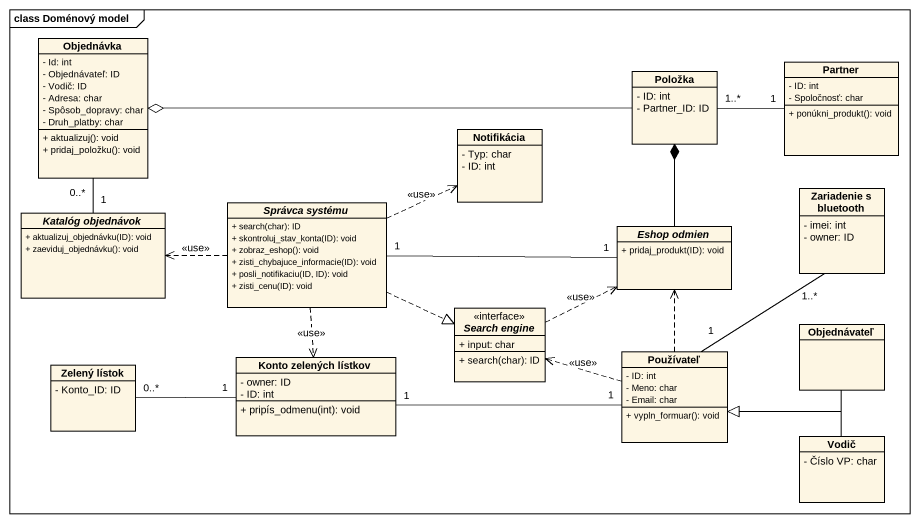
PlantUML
@startuml
mainframe class Doménový model
hide circle
hide empty members
skinparam classAttributeIconSize 0
class Objednávka {
  - Id: int
  - Objednávateľ: ID
  - Vodič: ID
  - Adresa: char
  - Spôsob_dopravy: char
  - Druh_platby: char
  + aktualizuj(): void
  + pridaj_položku(): void
}
class Položka {
  - ID: int
  - Partner_ID: ID
}
class Partner {
  - ID: int
  - Spoločnosť: char
  + ponúkni_produkt(): void
}
class Notifikácia {
  - Typ: char
  - ID: int
}
abstract class "Katalóg objednávok" as Katalóg_objednávok {
  + aktualizuj_objednávku(ID): void
  + zaeviduj_objednávku(): void
}
abstract class "Správca systému" as Správca_systému {
  + search(char): ID
  + skontroluj_stav_konta(ID): void
  + zobraz_eshop(): void
  + zisti_chybajuce_informacie(ID): void
  + posli_notifikaciu(ID, ID): void
  + zisti_cenu(ID): void
}
class "Zariadenie s bluetooth" as Zariadenie_s_bluetooth {
  - imei: int
  - owner: ID
}
abstract class "Eshop odmien" as Eshop_odmien {
  + pridaj_produkt(ID): void
}
interface "Search engine" as Search_engine {
  + input: char
  + search(char): ID
}
class Používateľ {
  - ID: int
  - Meno: char
  - Email: char
  + vypln_formuar(): void
}
class Objednávateľ
class "Zelený lístok" as Zelený_lístok {
  - Konto_ID: ID
}
class "Konto zelených lístkov" as Konto_zelených_lístkov {
  - owner: ID
  - ID: int
  + pripís_odmenu(int): void
}
class Vodič {
  - Číslo VP: char
}
Položka -left-o Objednávka
Partner "1" -left- "1..*" Položka
Katalóg_objednávok "1" -up- "0..*" Objednávka
Správca_systému .right.> Notifikácia : <<use>>
Správca_systému .left.> Katalóg_objednávok : <<use>>
Správca_systému "1" -right- "1" Eshop_odmien
Správca_systému .right.|> Search_engine
Správca_systému ..> Konto_zelených_lístkov : <<use>>
Eshop_odmien -up-* Položka
Search_engine .right.> Eshop_odmien : <<use>>
Používateľ "1" -up- "1..*" Zariadenie_s_bluetooth
Používateľ .up.> Eshop_odmien
Používateľ .left.> Search_engine : <<use>>
Používateľ "1" -left- "1" Konto_zelených_lístkov
Objednávateľ -left-|> Používateľ
Konto_zelených_lístkov "1" -left- "0..*" Zelený_lístok
Vodič -left-|> Používateľ
@enduml
